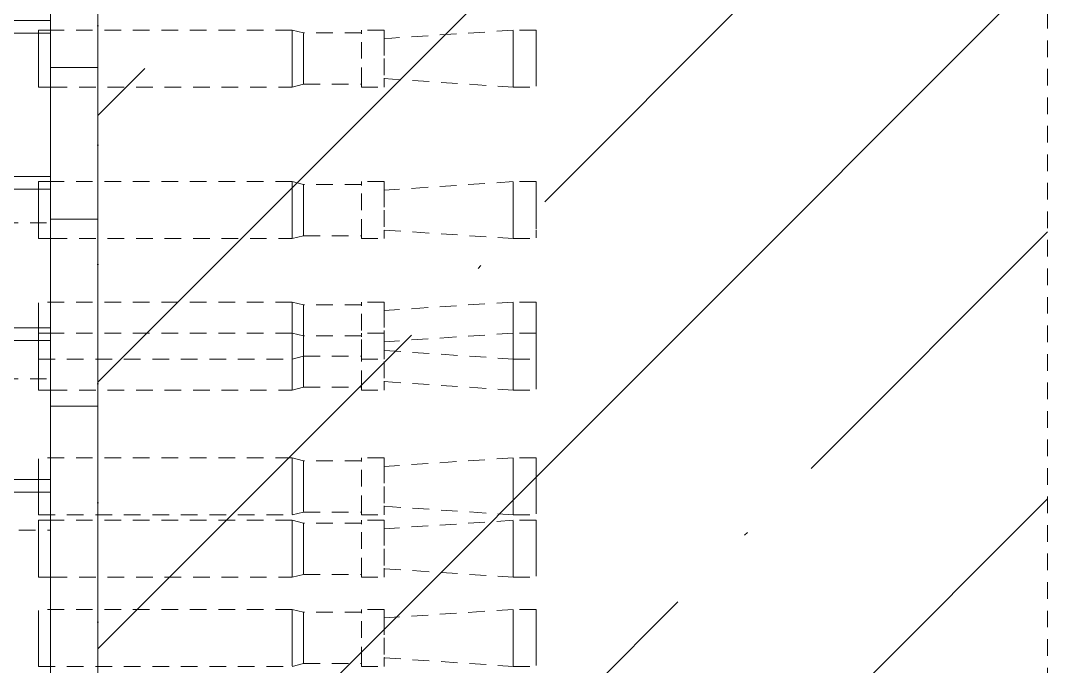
# Model space of a CAD drawing. Header units: millimetres. Extents: x 18265 to 85480, y -42500 to 14888.
# Drawn here: x 29784.1 to 30000.4, y 400.7 to 536.6 of the extents above; entities that cross this region are included whole.
import ezdxf

# ---------------------------------------------------------------- set-up
doc = ezdxf.new("R2010")
doc.units = ezdxf.units.MM
doc.linetypes.add('01 Штриховая _4 мм_', pattern=[6, 3.5, -2.5])
doc.linetypes.add('02 Штрихпунктирная _20 мм_', pattern=[25, 20, -2.5, 0, -2.5])
for name, color, linetype, lineweight in [('AF_Balki', 7, 'Continuous', 20), ('AF_Stena', 7, '01 Штриховая _4 мм_', 20), ('AF_Stena_Опалубка_Существующая', 253, 'Continuous', 20), ('KR_Detal', 7, 'Continuous', 20), ('Оси', 7, 'Continuous', 9)]:
    doc.layers.add(name, color=color, linetype=linetype, lineweight=lineweight)

# ---------------------------------------------------------------- blocks, each defined once
blk = doc.blocks.new('354_Прокат Лист _НесКаркас_РабПлоск_ - 354_Прокат Лист _НесКаркас_РабПлоск_-4002315-КР_РЗ_Км_1')
at = {"layer": 'AF_Balki'}
for p, q in [((6250, 591.4), (6240, 591.4)), ((6240, 591.4), (6240, 534.6)), ((6250, 534.59), (6250, 591.4)), ((6240, 522.61), (6240, 502.72)), ((6250, 502.71), (6250, 522.63)), ((6240, 490.73), (6240, 470.84)), ((6250, 470.83), (6250, 490.75)), ((6240, 458.85), (6240, 444.6)), ((6250, 444.59), (6250, 458.87))]:
    blk.add_line(p, q, dxfattribs=at)
blk = doc.blocks.new('354_Прокат Лист _НесКаркас_РабПлоск_ - 354_Прокат Лист _НесКаркас_РабПлоск_-V12-КР_РЗ_Км_1')
at = {"layer": 'AF_Balki'}
for p, q in [((6250, 558.61), (6240, 558.61)), ((6240, 558.61), (6240, 502.72)), ((6250, 502.71), (6250, 558.61)), ((6240, 490.73), (6240, 470.84)), ((6250, 470.83), (6250, 490.75)), ((6240, 458.85), (6240, 431.48)), ((6250, 431.46), (6250, 458.87)), ((6240, 419.49), (6240, 412.72)), ((6250, 412.71), (6250, 419.51))]:
    blk.add_line(p, q, dxfattribs=at)
blk = doc.blocks.new('354_Прокат Лист _НесКаркас_РабПлоск_ - 354_Прокат Лист _НесКаркас_РабПлоск_-V13-КР_РЗ_Км_1')
at = {"layer": 'AF_Balki'}
for p, q in [((6250, 526.73), (6240, 526.73)), ((6240, 526.73), (6240, 470.84)), ((6250, 470.83), (6250, 526.73)), ((6240, 458.85), (6240, 431.48)), ((6250, 431.46), (6250, 458.87)), ((6240, 419.49), (6240, 380.84)), ((6250, 380.83), (6250, 419.51))]:
    blk.add_line(p, q, dxfattribs=at)
blk = doc.blocks.new('354_Прокат Лист _НесКаркас_РабПлоск_ - 354_Прокат Лист _НесКаркас_РабПлоск_-V14-КР_РЗ_Км_1')
at = {"layer": 'AF_Balki'}
for p, q in [((6250, 494.85), (6240, 494.85)), ((6240, 494.85), (6240, 431.48)), ((6250, 431.46), (6250, 494.85)), ((6240, 419.49), (6240, 344.85)), ((6250, 344.85), (6250, 419.51))]:
    blk.add_line(p, q, dxfattribs=at)
blk = doc.blocks.new('354_Прокат Лист _НесКаркас_РабПлоск_ - 354_Прокат Лист _НесКаркас_РабПлоск_-V16-КР_РЗ_Км_1')
at = {"layer": 'AF_Balki'}
for p, q in [((6250, 455.48), (6240, 455.48)), ((6240, 455.48), (6240, 305.48)), ((6250, 305.48), (6250, 455.48)), ((6240, 305.48), (6250, 305.48))]:
    blk.add_line(p, q, dxfattribs=at)
blk = doc.blocks.new('253_Профиль гнутый сварной квадратный _НесКаркас_Балка_ - Балка_40х4-3872969-КР_РЗ_Км_1')
at = {"layer": 'AF_Balki'}
for p, q in [((6090, 536.62), (6240, 536.62)), ((6240, 536.62), (6240, 534.6)), ((6090, 533.94), (6237.5, 533.94)), ((6240, 522.61), (6240, 502.72))]:
    blk.add_line(p, q, dxfattribs=at)
at = {"layer": 'AF_Balki', "linetype": '01 Штриховая _4 мм_'}
for p, q in [((6240, 534.55), (6240, 533.94)), ((6237.55, 533.94), (6240, 533.94)), ((6240, 533.94), (6240, 522.66)), ((6240, 502.67), (6240, 494.03)), ((4231.71, 494.03), (6240, 494.03))]:
    blk.add_line(p, q, dxfattribs=at)
blk = doc.blocks.new('253_Профиль гнутый сварной квадратный _НесКаркас_Балка_ - Балка_40х4-3872970-КР_РЗ_Км_1')
at = {"layer": 'AF_Balki'}
for p, q in [((6090, 503.83), (6240, 503.83)), ((6240, 503.83), (6240, 502.72)), ((6090, 501.15), (6237.5, 501.15)), ((6240, 490.73), (6240, 470.84))]:
    blk.add_line(p, q, dxfattribs=at)
at = {"layer": 'AF_Balki', "linetype": '01 Штриховая _4 мм_'}
for p, q in [((6240, 502.67), (6240, 501.15)), ((6237.55, 501.15), (6240, 501.15)), ((6240, 501.15), (6240, 490.78)), ((6240, 470.79), (6240, 461.24)), ((4231.71, 461.24), (6240, 461.24))]:
    blk.add_line(p, q, dxfattribs=at)
blk = doc.blocks.new('253_Профиль гнутый сварной квадратный _НесКаркас_Балка_ - Балка_40х4-3872972-КР_РЗ_Км_1')
at = {"layer": 'AF_Balki'}
for p, q in [((6090, 440.07), (6240, 440.07)), ((6240, 440.07), (6240, 437.39)), ((6090, 437.39), (6240, 437.39)), ((6240, 437.39), (6240, 431.48)), ((6240, 419.49), (6240, 397.48))]:
    blk.add_line(p, q, dxfattribs=at)
at = {"layer": 'AF_Balki', "linetype": '01 Штриховая _4 мм_'}
blk.add_line((6240, 431.43), (6240, 419.54), dxfattribs=at)
blk = doc.blocks.new('354_Анкер клиновой _СоедНесК_РабПлоск_ - M12x120_20-V31-КР_РЗ_Км_1')
at = {"layer": 'KR_Detal', "linetype": '01 Штриховая _4 мм_', "lineweight": 9}
for p, q in [((6290.9, 477.4), (6237.5, 477.4)), ((6237.5, 471.4), (6237.5, 477.4)), ((6237.5, 477.2), (6237.5, 471.4)), ((6293.3, 476.8), (6290.9, 477.4)), ((6290.9, 471.4), (6290.9, 477.31)), ((6290.9, 477.31), (6290.9, 471.4)), ((6305.5, 476.8), (6293.3, 476.8)), ((6293.3, 471.4), (6293.3, 476.72)), ((6293.3, 476.72), (6293.3, 471.4)), ((6310.3, 477.4), (6305.5, 477.4)), ((6305.5, 471.4), (6305.5, 477.4)), ((6305.5, 477.2), (6305.5, 476.9)), ((6305.5, 476.79), (6305.5, 476.6)), ((6337.5, 477.4), (6310.3, 475.6)), ((6310.3, 477.4), (6310.3, 471.4)), ((6310.3, 475.64), (6310.3, 477.2)), ((6342.3, 477.4), (6337.5, 477.4)), ((6337.5, 471.4), (6337.5, 477.31)), ((6337.5, 477.31), (6337.5, 471.4)), ((6342.3, 477.4), (6342.3, 471.4)), ((6342.3, 471.4), (6342.3, 477.2)), ((6310.3, 475.49), (6310.3, 475.56)), ((6237.5, 471.4), (6237.5, 465.61)), ((6237.5, 465.4), (6237.5, 471.4)), ((6290.9, 471.4), (6290.9, 465.49)), ((6290.9, 465.49), (6290.9, 471.4)), ((6293.3, 471.4), (6293.3, 466.08)), ((6293.3, 466.08), (6293.3, 471.4)), ((6305.5, 465.4), (6305.5, 471.4)), ((6310.3, 471.4), (6310.3, 465.4)), ((6337.5, 471.4), (6337.5, 465.49)), ((6337.5, 465.49), (6337.5, 471.4)), ((6342.3, 471.4), (6342.3, 465.4)), ((6342.3, 465.61), (6342.3, 471.4)), ((6310.3, 467.24), (6310.3, 467.31)), ((6310.3, 467.2), (6337.5, 465.4)), ((6237.5, 465.4), (6290.9, 465.4)), ((6290.9, 465.4), (6293.3, 466)), ((6293.3, 466), (6305.5, 466)), ((6305.5, 466.2), (6305.5, 466.01)), ((6305.5, 465.9), (6305.5, 465.61)), ((6305.5, 465.4), (6310.3, 465.4)), ((6310.3, 465.61), (6310.3, 467.16)), ((6337.5, 465.4), (6342.3, 465.4))]:
    blk.add_line(p, q, dxfattribs=at)
blk = doc.blocks.new('354_Анкер клиновой _СоедНесК_РабПлоск_ - M12x120_20-V32-КР_РЗ_Км_1')
at = {"layer": 'KR_Detal', "linetype": '01 Штриховая _4 мм_', "lineweight": 9}
for p, q in [((6290.9, 477.4), (6237.5, 477.4)), ((6237.5, 471.4), (6237.5, 477.4)), ((6237.5, 477.2), (6237.5, 471.4)), ((6293.3, 476.8), (6290.9, 477.4)), ((6290.9, 471.4), (6290.9, 477.31)), ((6290.9, 477.31), (6290.9, 471.4)), ((6305.5, 476.8), (6293.3, 476.8)), ((6293.3, 471.4), (6293.3, 476.72)), ((6293.3, 476.72), (6293.3, 471.4)), ((6310.3, 477.4), (6305.5, 477.4)), ((6305.5, 476.9), (6305.5, 477.4)), ((6305.5, 477.2), (6305.5, 476.9)), ((6305.5, 471.4), (6305.5, 476.79)), ((6305.5, 476.79), (6305.5, 476.6)), ((6337.5, 477.4), (6310.3, 475.6)), ((6310.3, 477.4), (6310.3, 475.64)), ((6310.3, 475.64), (6310.3, 477.2)), ((6342.3, 477.4), (6337.5, 477.4)), ((6337.5, 471.4), (6337.5, 477.31)), ((6337.5, 477.31), (6337.5, 471.4)), ((6342.3, 477.4), (6342.3, 471.4)), ((6342.3, 471.4), (6342.3, 477.2)), ((6310.3, 475.49), (6310.3, 475.56)), ((6310.3, 475.56), (6310.3, 471.4)), ((6237.5, 471.4), (6237.5, 465.61)), ((6237.5, 465.4), (6237.5, 471.4)), ((6290.9, 471.4), (6290.9, 465.49)), ((6290.9, 465.49), (6290.9, 471.4)), ((6293.3, 471.4), (6293.3, 466.08)), ((6293.3, 466.08), (6293.3, 471.4)), ((6305.5, 466.01), (6305.5, 471.4)), ((6310.3, 471.4), (6310.3, 467.24)), ((6337.5, 471.4), (6337.5, 465.49)), ((6337.5, 465.49), (6337.5, 471.4)), ((6342.3, 471.4), (6342.3, 465.4)), ((6342.3, 465.61), (6342.3, 471.4)), ((6310.3, 467.24), (6310.3, 467.31)), ((6310.3, 467.2), (6337.5, 465.4)), ((6237.5, 465.4), (6290.9, 465.4)), ((6290.9, 465.4), (6293.3, 466)), ((6293.3, 466), (6305.5, 466)), ((6305.5, 466.2), (6305.5, 466.01)), ((6305.5, 465.9), (6305.5, 465.61)), ((6305.5, 465.4), (6305.5, 465.9)), ((6305.5, 465.4), (6310.3, 465.4)), ((6310.3, 467.16), (6310.3, 465.4)), ((6310.3, 465.61), (6310.3, 467.16)), ((6337.5, 465.4), (6342.3, 465.4))]:
    blk.add_line(p, q, dxfattribs=at)
blk = doc.blocks.new('354_Анкер клиновой _СоедНесК_РабПлоск_ - M12x120_20-V33-КР_РЗ_Км_1')
at = {"layer": 'KR_Detal', "lineweight": 9}
for p, q in [((6240, 534.61), (6237.5, 534.61)), ((6237.5, 528.61), (6237.5, 534.4)), ((6237.5, 534.4), (6237.5, 528.61)), ((6237.5, 528.61), (6237.5, 522.81)), ((6237.5, 522.81), (6237.5, 528.61)), ((6237.5, 522.61), (6240, 522.61))]:
    blk.add_line(p, q, dxfattribs=at)
at = {"layer": 'KR_Detal', "linetype": '01 Штриховая _4 мм_', "lineweight": 9}
for p, q in [((6237.5, 534.4), (6237.5, 534.61)), ((6290.9, 534.61), (6240.05, 534.61)), ((6293.3, 534.01), (6290.9, 534.61)), ((6290.9, 528.61), (6290.9, 534.52)), ((6290.9, 534.52), (6290.9, 528.61)), ((6310.3, 534.61), (6305.5, 534.61)), ((6305.5, 528.61), (6305.5, 534.61)), ((6305.5, 534.4), (6305.5, 534.1)), ((6337.5, 534.61), (6310.3, 532.81)), ((6310.3, 534.61), (6310.3, 528.61)), ((6310.3, 532.85), (6310.3, 534.4)), ((6342.3, 534.61), (6337.5, 534.61)), ((6337.5, 528.61), (6337.5, 534.52)), ((6337.5, 534.52), (6337.5, 528.61)), ((6342.3, 534.61), (6342.3, 528.61)), ((6342.3, 528.61), (6342.3, 534.4)), ((6305.5, 534.01), (6293.3, 534.01)), ((6293.3, 528.61), (6293.3, 533.93)), ((6293.3, 533.93), (6293.3, 528.61)), ((6305.5, 533.99), (6305.5, 533.8)), ((6310.3, 532.7), (6310.3, 532.77)), ((6290.9, 528.61), (6290.9, 522.7)), ((6290.9, 522.7), (6290.9, 528.61)), ((6293.3, 528.61), (6293.3, 523.29)), ((6293.3, 523.29), (6293.3, 528.61)), ((6305.5, 522.61), (6305.5, 528.61)), ((6310.3, 528.61), (6310.3, 522.61)), ((6337.5, 528.61), (6337.5, 522.7)), ((6337.5, 522.7), (6337.5, 528.61)), ((6342.3, 528.61), (6342.3, 522.61)), ((6342.3, 522.81), (6342.3, 528.61)), ((6305.5, 523.41), (6305.5, 523.22)), ((6310.3, 524.45), (6310.3, 524.52)), ((6310.3, 524.41), (6337.5, 522.61)), ((6310.3, 522.81), (6310.3, 524.37)), ((6237.5, 522.61), (6237.5, 522.81)), ((6240.05, 522.61), (6290.9, 522.61)), ((6290.9, 522.61), (6293.3, 523.21)), ((6293.3, 523.21), (6305.5, 523.21)), ((6305.5, 523.11), (6305.5, 522.81)), ((6305.5, 522.61), (6310.3, 522.61)), ((6337.5, 522.61), (6342.3, 522.61))]:
    blk.add_line(p, q, dxfattribs=at)
blk = doc.blocks.new('354_Анкер клиновой _СоедНесК_РабПлоск_ - M12x120_20-V34-КР_РЗ_Км_1')
at = {"layer": 'KR_Detal', "lineweight": 9}
for p, q in [((6240, 534.61), (6237.5, 534.61)), ((6237.5, 528.61), (6237.5, 534.61)), ((6237.5, 534.4), (6237.5, 528.61)), ((6237.5, 528.61), (6237.5, 522.81)), ((6237.5, 522.61), (6237.5, 528.61)), ((6237.5, 522.61), (6240, 522.61))]:
    blk.add_line(p, q, dxfattribs=at)
at = {"layer": 'KR_Detal', "linetype": '01 Штриховая _4 мм_', "lineweight": 9}
for p, q in [((6290.9, 534.61), (6240.05, 534.61)), ((6293.3, 534.01), (6290.9, 534.61)), ((6290.9, 528.61), (6290.9, 534.52)), ((6290.9, 534.52), (6290.9, 528.61)), ((6310.3, 534.61), (6305.5, 534.61)), ((6305.5, 534.1), (6305.5, 534.61)), ((6305.5, 534.4), (6305.5, 534.1)), ((6337.5, 534.61), (6310.3, 532.81)), ((6310.3, 534.61), (6310.3, 532.85)), ((6310.3, 532.85), (6310.3, 534.4)), ((6342.3, 534.61), (6337.5, 534.61)), ((6337.5, 528.61), (6337.5, 534.52)), ((6337.5, 534.52), (6337.5, 528.61)), ((6342.3, 534.61), (6342.3, 528.61)), ((6342.3, 528.61), (6342.3, 534.4)), ((6305.5, 534.01), (6293.3, 534.01)), ((6293.3, 528.61), (6293.3, 533.93)), ((6293.3, 533.93), (6293.3, 528.61)), ((6305.5, 528.61), (6305.5, 533.99)), ((6305.5, 533.99), (6305.5, 533.8)), ((6310.3, 532.7), (6310.3, 532.77)), ((6310.3, 532.77), (6310.3, 528.61)), ((6290.9, 528.61), (6290.9, 522.7)), ((6290.9, 522.7), (6290.9, 528.61)), ((6293.3, 528.61), (6293.3, 523.29)), ((6293.3, 523.29), (6293.3, 528.61)), ((6305.5, 523.22), (6305.5, 528.61)), ((6310.3, 528.61), (6310.3, 524.45)), ((6337.5, 528.61), (6337.5, 522.7)), ((6337.5, 522.7), (6337.5, 528.61)), ((6342.3, 528.61), (6342.3, 522.61)), ((6342.3, 522.81), (6342.3, 528.61)), ((6305.5, 523.41), (6305.5, 523.22)), ((6310.3, 524.45), (6310.3, 524.52)), ((6310.3, 524.41), (6337.5, 522.61)), ((6310.3, 524.37), (6310.3, 522.61)), ((6310.3, 522.81), (6310.3, 524.37)), ((6240.05, 522.61), (6290.9, 522.61)), ((6290.9, 522.61), (6293.3, 523.21)), ((6293.3, 523.21), (6305.5, 523.21)), ((6305.5, 523.11), (6305.5, 522.81)), ((6305.5, 522.61), (6305.5, 523.11)), ((6305.5, 522.61), (6310.3, 522.61)), ((6337.5, 522.61), (6342.3, 522.61))]:
    blk.add_line(p, q, dxfattribs=at)
blk = doc.blocks.new('354_Анкер клиновой _СоедНесК_РабПлоск_ - M12x120_20-V35-КР_РЗ_Км_1')
at = {"layer": 'KR_Detal', "linetype": '01 Штриховая _4 мм_', "lineweight": 9}
for p, q in [((6237.5, 502.52), (6237.5, 502.73)), ((6290.9, 502.73), (6240.05, 502.73)), ((6293.3, 502.13), (6290.9, 502.73)), ((6290.9, 496.73), (6290.9, 502.64)), ((6290.9, 502.64), (6290.9, 496.73)), ((6305.5, 502.13), (6293.3, 502.13)), ((6293.3, 496.73), (6293.3, 502.05)), ((6293.3, 502.05), (6293.3, 496.73)), ((6310.3, 502.73), (6305.5, 502.73)), ((6305.5, 496.73), (6305.5, 502.73)), ((6305.5, 502.52), (6305.5, 502.22)), ((6305.5, 502.11), (6305.5, 501.92)), ((6337.5, 502.73), (6310.3, 500.93)), ((6310.3, 502.73), (6310.3, 496.73)), ((6310.3, 500.97), (6310.3, 502.52)), ((6342.3, 502.73), (6337.5, 502.73)), ((6337.5, 496.73), (6337.5, 502.64)), ((6337.5, 502.64), (6337.5, 496.73)), ((6342.3, 502.73), (6342.3, 496.73)), ((6342.3, 496.73), (6342.3, 502.52)), ((6310.3, 500.82), (6310.3, 500.89)), ((6290.9, 496.73), (6290.9, 492.87)), ((6290.9, 490.82), (6290.9, 496.73)), ((6293.3, 496.73), (6293.3, 491.41)), ((6293.3, 491.41), (6293.3, 496.73)), ((6305.5, 490.73), (6305.5, 496.73)), ((6310.3, 496.73), (6310.3, 490.73)), ((6337.5, 496.73), (6337.5, 492.87)), ((6337.5, 490.82), (6337.5, 496.73)), ((6342.3, 496.73), (6342.3, 490.73)), ((6342.3, 492.71), (6342.3, 496.73)), ((6290.9, 492.7), (6290.9, 490.82)), ((6290.9, 490.73), (6293.3, 491.33)), ((6293.3, 491.33), (6305.5, 491.33)), ((6305.5, 492.84), (6305.5, 492.71)), ((6305.5, 491.53), (6305.5, 491.34)), ((6305.5, 491.23), (6305.5, 490.93)), ((6310.3, 492.53), (6337.5, 490.73)), ((6310.3, 490.93), (6310.3, 492.49)), ((6337.5, 492.7), (6337.5, 490.82)), ((6342.3, 490.93), (6342.3, 492.49)), ((6237.5, 490.73), (6237.5, 490.93)), ((6240.05, 490.73), (6290.9, 490.73)), ((6305.5, 490.73), (6310.3, 490.73)), ((6337.5, 490.73), (6342.3, 490.73))]:
    blk.add_line(p, q, dxfattribs=at)
at = {"layer": 'KR_Detal', "lineweight": 9}
for p, q in [((6237.5, 496.73), (6237.5, 502.52)), ((6237.5, 502.52), (6237.5, 496.73)), ((6240, 502.73), (6237.55, 502.73)), ((6237.5, 496.73), (6237.5, 490.93)), ((6237.5, 490.93), (6237.5, 496.73)), ((6237.55, 490.73), (6240, 490.73))]:
    blk.add_line(p, q, dxfattribs=at)
blk = doc.blocks.new('354_Анкер клиновой _СоедНесК_РабПлоск_ - M12x120_20-V36-КР_РЗ_Км_1')
at = {"layer": 'KR_Detal', "lineweight": 9}
for p, q in [((6240, 502.73), (6237.5, 502.73)), ((6237.5, 496.73), (6237.5, 502.73)), ((6237.5, 502.52), (6237.5, 496.73)), ((6237.5, 496.73), (6237.5, 490.93)), ((6237.5, 490.73), (6237.5, 496.73)), ((6237.5, 490.73), (6240, 490.73))]:
    blk.add_line(p, q, dxfattribs=at)
at = {"layer": 'KR_Detal', "linetype": '01 Штриховая _4 мм_', "lineweight": 9}
for p, q in [((6290.9, 502.73), (6240.05, 502.73)), ((6293.3, 502.13), (6290.9, 502.73)), ((6290.9, 496.73), (6290.9, 502.64)), ((6290.9, 502.64), (6290.9, 496.73)), ((6305.5, 502.13), (6293.3, 502.13)), ((6293.3, 496.73), (6293.3, 502.05)), ((6293.3, 502.05), (6293.3, 496.73)), ((6310.3, 502.73), (6305.5, 502.73)), ((6305.5, 502.22), (6305.5, 502.73)), ((6305.5, 502.52), (6305.5, 502.22)), ((6305.5, 496.73), (6305.5, 502.11)), ((6305.5, 502.11), (6305.5, 501.92)), ((6337.5, 502.73), (6310.3, 500.93)), ((6310.3, 502.73), (6310.3, 500.97)), ((6310.3, 500.97), (6310.3, 502.52)), ((6342.3, 502.73), (6337.5, 502.73)), ((6337.5, 496.73), (6337.5, 502.64)), ((6337.5, 502.64), (6337.5, 496.73)), ((6342.3, 502.73), (6342.3, 496.73)), ((6342.3, 496.73), (6342.3, 502.52)), ((6310.3, 500.82), (6310.3, 500.89)), ((6310.3, 500.89), (6310.3, 496.73)), ((6290.9, 496.73), (6290.9, 492.87)), ((6290.9, 490.82), (6290.9, 496.73)), ((6293.3, 496.73), (6293.3, 491.41)), ((6293.3, 491.41), (6293.3, 496.73)), ((6305.5, 491.34), (6305.5, 496.73)), ((6310.3, 496.73), (6310.3, 492.57)), ((6337.5, 496.73), (6337.5, 492.87)), ((6337.5, 490.82), (6337.5, 496.73)), ((6342.3, 496.73), (6342.3, 490.73)), ((6342.3, 492.71), (6342.3, 496.73)), ((6290.9, 492.7), (6290.9, 490.82)), ((6290.9, 490.73), (6293.3, 491.33)), ((6293.3, 491.33), (6305.5, 491.33)), ((6305.5, 492.84), (6305.5, 492.71)), ((6305.5, 491.53), (6305.5, 491.34)), ((6305.5, 491.23), (6305.5, 490.93)), ((6305.5, 490.73), (6305.5, 491.23)), ((6310.3, 492.53), (6337.5, 490.73)), ((6310.3, 492.49), (6310.3, 490.73)), ((6310.3, 490.93), (6310.3, 492.49)), ((6337.5, 492.7), (6337.5, 490.82)), ((6342.3, 490.93), (6342.3, 492.49)), ((6240.05, 490.73), (6290.9, 490.73)), ((6305.5, 490.73), (6310.3, 490.73)), ((6337.5, 490.73), (6342.3, 490.73))]:
    blk.add_line(p, q, dxfattribs=at)
blk = doc.blocks.new('354_Анкер клиновой _СоедНесК_РабПлоск_ - M12x120_20-V37-КР_РЗ_Км_1')
at = {"layer": 'KR_Detal', "linetype": '01 Штриховая _4 мм_', "lineweight": 9}
for p, q in [((6290.9, 412.73), (6237.5, 412.73)), ((6237.5, 406.73), (6237.5, 412.73)), ((6237.5, 412.52), (6237.5, 406.73)), ((6293.3, 412.13), (6290.9, 412.73)), ((6290.9, 406.73), (6290.9, 412.64)), ((6290.9, 412.64), (6290.9, 406.73)), ((6305.5, 412.13), (6293.3, 412.13)), ((6293.3, 406.73), (6293.3, 412.05)), ((6293.3, 412.05), (6293.3, 406.73)), ((6310.3, 412.73), (6305.5, 412.73)), ((6305.5, 406.73), (6305.5, 412.73)), ((6305.5, 412.52), (6305.5, 412.22)), ((6305.5, 412.11), (6305.5, 411.92)), ((6337.5, 412.73), (6310.3, 410.93)), ((6310.3, 412.73), (6310.3, 406.73)), ((6310.3, 410.97), (6310.3, 412.52)), ((6342.3, 412.73), (6337.5, 412.73)), ((6337.5, 406.73), (6337.5, 412.64)), ((6337.5, 412.64), (6337.5, 406.73)), ((6342.3, 412.73), (6342.3, 406.73)), ((6342.3, 406.73), (6342.3, 412.52)), ((6310.3, 410.82), (6310.3, 410.89)), ((6237.5, 406.73), (6237.5, 400.93)), ((6237.5, 400.73), (6237.5, 406.73)), ((6290.9, 406.73), (6290.9, 400.82)), ((6290.9, 400.82), (6290.9, 406.73)), ((6293.3, 406.73), (6293.3, 401.41)), ((6293.3, 401.41), (6293.3, 406.73)), ((6305.5, 400.73), (6305.5, 406.73)), ((6310.3, 407.7), (6310.3, 407.78)), ((6310.3, 406.73), (6310.3, 400.73)), ((6337.5, 406.73), (6337.5, 400.82)), ((6337.5, 400.82), (6337.5, 406.73)), ((6342.3, 406.73), (6342.3, 400.73)), ((6342.3, 400.93), (6342.3, 406.73)), ((6310.3, 402.57), (6310.3, 402.64)), ((6310.3, 402.53), (6337.5, 400.73)), ((6310.3, 400.93), (6310.3, 402.49)), ((6237.5, 400.73), (6290.9, 400.73)), ((6290.9, 400.73), (6293.3, 401.33)), ((6293.3, 401.33), (6305.5, 401.33)), ((6305.5, 401.53), (6305.5, 401.34)), ((6305.5, 401.23), (6305.5, 400.93)), ((6305.5, 400.73), (6310.3, 400.73)), ((6337.5, 400.73), (6342.3, 400.73))]:
    blk.add_line(p, q, dxfattribs=at)
blk = doc.blocks.new('354_Анкер клиновой _СоедНесК_РабПлоск_ - M12x120_20-V38-КР_РЗ_Км_1')
at = {"layer": 'KR_Detal', "linetype": '01 Штриховая _4 мм_', "lineweight": 9}
for p, q in [((6290.9, 412.73), (6237.5, 412.73)), ((6237.5, 406.73), (6237.5, 412.73)), ((6237.5, 412.52), (6237.5, 406.73)), ((6293.3, 412.13), (6290.9, 412.73)), ((6290.9, 406.73), (6290.9, 412.64)), ((6290.9, 412.64), (6290.9, 406.73)), ((6305.5, 412.13), (6293.3, 412.13)), ((6293.3, 406.73), (6293.3, 412.05)), ((6293.3, 412.05), (6293.3, 406.73)), ((6310.3, 412.73), (6305.5, 412.73)), ((6305.5, 412.22), (6305.5, 412.73)), ((6305.5, 412.52), (6305.5, 412.22)), ((6305.5, 406.73), (6305.5, 412.11)), ((6305.5, 412.11), (6305.5, 411.92)), ((6337.5, 412.73), (6310.3, 410.93)), ((6310.3, 412.73), (6310.3, 410.97)), ((6310.3, 410.97), (6310.3, 412.52)), ((6342.3, 412.73), (6337.5, 412.73)), ((6337.5, 406.73), (6337.5, 412.64)), ((6337.5, 412.64), (6337.5, 406.73)), ((6342.3, 412.73), (6342.3, 406.73)), ((6342.3, 406.73), (6342.3, 412.52)), ((6310.3, 410.82), (6310.3, 410.89)), ((6310.3, 410.89), (6310.3, 406.73)), ((6237.5, 406.73), (6237.5, 400.93)), ((6237.5, 400.73), (6237.5, 406.73)), ((6290.9, 406.73), (6290.9, 400.82)), ((6290.9, 400.82), (6290.9, 406.73)), ((6293.3, 406.73), (6293.3, 401.41)), ((6293.3, 401.41), (6293.3, 406.73)), ((6305.5, 401.34), (6305.5, 406.73)), ((6310.3, 407.7), (6310.3, 407.78)), ((6310.3, 406.73), (6310.3, 402.57)), ((6337.5, 406.73), (6337.5, 400.82)), ((6337.5, 400.82), (6337.5, 406.73)), ((6342.3, 406.73), (6342.3, 400.73)), ((6342.3, 400.93), (6342.3, 406.73)), ((6310.3, 402.57), (6310.3, 402.64)), ((6310.3, 402.53), (6337.5, 400.73)), ((6310.3, 402.49), (6310.3, 400.73)), ((6310.3, 400.93), (6310.3, 402.49)), ((6237.5, 400.73), (6290.9, 400.73)), ((6290.9, 400.73), (6293.3, 401.33)), ((6293.3, 401.33), (6305.5, 401.33)), ((6305.5, 401.53), (6305.5, 401.34)), ((6305.5, 401.23), (6305.5, 400.93)), ((6305.5, 400.73), (6305.5, 401.23)), ((6305.5, 400.73), (6310.3, 400.73)), ((6337.5, 400.73), (6342.3, 400.73))]:
    blk.add_line(p, q, dxfattribs=at)
blk = doc.blocks.new('354_Анкер клиновой _СоедНесК_РабПлоск_ - M12x120_20-V39-КР_РЗ_Км_1')
at = {"layer": 'KR_Detal', "linetype": '01 Штриховая _4 мм_', "lineweight": 9}
for p, q in [((6237.5, 470.64), (6237.5, 470.85)), ((6290.9, 470.85), (6240.05, 470.85)), ((6293.3, 470.25), (6290.9, 470.85)), ((6290.9, 464.85), (6290.9, 470.76)), ((6290.9, 470.76), (6290.9, 464.85)), ((6305.5, 470.25), (6293.3, 470.25)), ((6293.3, 464.85), (6293.3, 470.16)), ((6293.3, 470.16), (6293.3, 464.85)), ((6310.3, 470.85), (6305.5, 470.85)), ((6305.5, 464.85), (6305.5, 470.85)), ((6305.5, 470.64), (6305.5, 470.34)), ((6305.5, 470.23), (6305.5, 470.04)), ((6337.5, 470.85), (6310.3, 469.05)), ((6310.3, 470.85), (6310.3, 464.85)), ((6310.3, 469.09), (6310.3, 470.64)), ((6342.3, 470.85), (6337.5, 470.85)), ((6337.5, 464.85), (6337.5, 470.76)), ((6337.5, 470.76), (6337.5, 464.85)), ((6342.3, 470.85), (6342.3, 464.85)), ((6342.3, 464.85), (6342.3, 470.64)), ((6310.3, 468.94), (6310.3, 469.01)), ((6290.9, 464.85), (6290.9, 458.94)), ((6290.9, 458.94), (6290.9, 464.85)), ((6293.3, 464.85), (6293.3, 459.53)), ((6293.3, 459.53), (6293.3, 464.85)), ((6305.5, 458.85), (6305.5, 464.85)), ((6310.3, 464.85), (6310.3, 458.85)), ((6337.5, 464.85), (6337.5, 458.94)), ((6337.5, 458.94), (6337.5, 464.85)), ((6342.3, 464.85), (6342.3, 458.85)), ((6342.3, 459.05), (6342.3, 464.85)), ((6310.3, 460.69), (6310.3, 460.76)), ((6237.5, 458.85), (6237.5, 459.05)), ((6240.05, 458.85), (6290.9, 458.85)), ((6290.9, 458.85), (6293.3, 459.45)), ((6293.3, 459.45), (6305.5, 459.45)), ((6305.5, 459.65), (6305.5, 459.46)), ((6305.5, 459.35), (6305.5, 459.05)), ((6305.5, 458.85), (6310.3, 458.85)), ((6310.3, 460.65), (6337.5, 458.85)), ((6310.3, 459.05), (6310.3, 460.6)), ((6337.5, 458.85), (6342.3, 458.85))]:
    blk.add_line(p, q, dxfattribs=at)
at = {"layer": 'KR_Detal', "lineweight": 9}
for p, q in [((6237.5, 464.85), (6237.5, 470.64)), ((6237.5, 470.64), (6237.5, 464.85)), ((6240, 470.85), (6237.55, 470.85)), ((6237.5, 464.85), (6237.5, 459.05)), ((6237.5, 459.05), (6237.5, 464.85)), ((6237.55, 458.85), (6240, 458.85))]:
    blk.add_line(p, q, dxfattribs=at)
blk = doc.blocks.new('354_Анкер клиновой _СоедНесК_РабПлоск_ - M12x120_20-V40-КР_РЗ_Км_1')
at = {"layer": 'KR_Detal', "lineweight": 9}
for p, q in [((6240, 470.85), (6237.5, 470.85)), ((6237.5, 464.85), (6237.5, 470.85)), ((6237.5, 470.64), (6237.5, 464.85)), ((6237.5, 464.85), (6237.5, 459.05)), ((6237.5, 458.85), (6237.5, 464.85)), ((6237.5, 458.85), (6240, 458.85))]:
    blk.add_line(p, q, dxfattribs=at)
at = {"layer": 'KR_Detal', "linetype": '01 Штриховая _4 мм_', "lineweight": 9}
for p, q in [((6290.9, 470.85), (6240.05, 470.85)), ((6293.3, 470.25), (6290.9, 470.85)), ((6290.9, 464.85), (6290.9, 470.76)), ((6290.9, 470.76), (6290.9, 464.85)), ((6305.5, 470.25), (6293.3, 470.25)), ((6293.3, 464.85), (6293.3, 470.16)), ((6293.3, 470.16), (6293.3, 464.85)), ((6310.3, 470.85), (6305.5, 470.85)), ((6305.5, 470.34), (6305.5, 470.85)), ((6305.5, 470.64), (6305.5, 470.34)), ((6305.5, 464.85), (6305.5, 470.23)), ((6305.5, 470.23), (6305.5, 470.04)), ((6337.5, 470.85), (6310.3, 469.05)), ((6310.3, 470.85), (6310.3, 469.09)), ((6310.3, 469.09), (6310.3, 470.64)), ((6342.3, 470.85), (6337.5, 470.85)), ((6337.5, 464.85), (6337.5, 470.76)), ((6337.5, 470.76), (6337.5, 464.85)), ((6342.3, 470.85), (6342.3, 464.85)), ((6342.3, 464.85), (6342.3, 470.64)), ((6310.3, 468.94), (6310.3, 469.01)), ((6310.3, 469.01), (6310.3, 464.85)), ((6290.9, 464.85), (6290.9, 458.94)), ((6290.9, 458.94), (6290.9, 464.85)), ((6293.3, 464.85), (6293.3, 459.53)), ((6293.3, 459.53), (6293.3, 464.85)), ((6305.5, 459.46), (6305.5, 464.85)), ((6310.3, 464.85), (6310.3, 460.69)), ((6337.5, 464.85), (6337.5, 458.94)), ((6337.5, 458.94), (6337.5, 464.85)), ((6342.3, 464.85), (6342.3, 458.85)), ((6342.3, 459.05), (6342.3, 464.85)), ((6310.3, 460.69), (6310.3, 460.76)), ((6240.05, 458.85), (6290.9, 458.85)), ((6290.9, 458.85), (6293.3, 459.45)), ((6293.3, 459.45), (6305.5, 459.45)), ((6305.5, 459.65), (6305.5, 459.46)), ((6305.5, 459.35), (6305.5, 459.05)), ((6305.5, 458.85), (6305.5, 459.35)), ((6305.5, 458.85), (6310.3, 458.85)), ((6310.3, 460.65), (6337.5, 458.85)), ((6310.3, 460.6), (6310.3, 458.85)), ((6310.3, 459.05), (6310.3, 460.6)), ((6337.5, 458.85), (6342.3, 458.85))]:
    blk.add_line(p, q, dxfattribs=at)
blk = doc.blocks.new('354_Анкер клиновой _СоедНесК_РабПлоск_ - M12x120_20-V43-КР_РЗ_Км_1')
at = {"layer": 'KR_Detal', "linetype": '01 Штриховая _4 мм_', "lineweight": 9}
for p, q in [((6237.5, 431.28), (6237.5, 431.48)), ((6290.9, 431.48), (6240.05, 431.48)), ((6293.3, 430.88), (6290.9, 431.48)), ((6290.9, 425.48), (6290.9, 431.39)), ((6290.9, 431.39), (6290.9, 425.48)), ((6305.5, 430.88), (6293.3, 430.88)), ((6293.3, 425.48), (6293.3, 430.8)), ((6293.3, 430.8), (6293.3, 425.48)), ((6310.3, 431.48), (6305.5, 431.48)), ((6305.5, 425.48), (6305.5, 431.48)), ((6305.5, 431.28), (6305.5, 430.98)), ((6305.5, 430.87), (6305.5, 430.68)), ((6337.5, 431.48), (6310.3, 429.68)), ((6310.3, 431.48), (6310.3, 425.48)), ((6310.3, 429.73), (6310.3, 431.28)), ((6342.3, 431.48), (6337.5, 431.48)), ((6337.5, 425.48), (6337.5, 431.39)), ((6337.5, 431.39), (6337.5, 425.48)), ((6342.3, 431.48), (6342.3, 425.48)), ((6342.3, 425.48), (6342.3, 431.28)), ((6310.3, 429.58), (6310.3, 429.64)), ((6290.9, 425.48), (6290.9, 421.8)), ((6290.9, 419.58), (6290.9, 425.48)), ((6293.3, 425.48), (6293.3, 422.01)), ((6293.3, 420.17), (6293.3, 425.48)), ((6305.5, 419.48), (6305.5, 425.48)), ((6310.3, 425.48), (6310.3, 419.48)), ((6337.5, 425.48), (6337.5, 421.8)), ((6337.5, 419.58), (6337.5, 425.48)), ((6342.3, 425.48), (6342.3, 419.48)), ((6342.3, 419.69), (6342.3, 425.48)), ((6293.3, 421.79), (6293.3, 420.17)), ((6237.5, 419.48), (6237.5, 419.69)), ((6290.9, 421.63), (6290.9, 419.58)), ((6290.9, 419.48), (6293.3, 420.08)), ((6293.3, 420.08), (6305.5, 420.08)), ((6305.5, 421.75), (6305.5, 421.67)), ((6305.5, 420.29), (6305.5, 420.1)), ((6305.5, 419.99), (6305.5, 419.69)), ((6310.3, 421.33), (6310.3, 421.39)), ((6310.3, 421.28), (6337.5, 419.48)), ((6310.3, 419.69), (6310.3, 421.24)), ((6337.5, 421.63), (6337.5, 419.58)), ((6240.05, 419.48), (6290.9, 419.48)), ((6305.5, 419.48), (6310.3, 419.48)), ((6337.5, 419.48), (6342.3, 419.48))]:
    blk.add_line(p, q, dxfattribs=at)
at = {"layer": 'KR_Detal', "lineweight": 9}
for p, q in [((6237.5, 425.48), (6237.5, 431.28)), ((6237.5, 431.28), (6237.5, 425.48)), ((6240, 431.48), (6237.55, 431.48)), ((6237.5, 425.48), (6237.5, 419.69)), ((6237.5, 419.69), (6237.5, 425.48)), ((6237.55, 419.48), (6240, 419.48))]:
    blk.add_line(p, q, dxfattribs=at)
blk = doc.blocks.new('354_Анкер клиновой _СоедНесК_РабПлоск_ - M12x120_20-V44-КР_РЗ_Км_1')
at = {"layer": 'KR_Detal', "lineweight": 9}
for p, q in [((6240, 431.48), (6237.5, 431.48)), ((6237.5, 425.48), (6237.5, 431.48)), ((6237.5, 431.28), (6237.5, 425.48)), ((6237.5, 425.48), (6237.5, 419.69)), ((6237.5, 419.48), (6237.5, 425.48)), ((6237.5, 419.48), (6240, 419.48))]:
    blk.add_line(p, q, dxfattribs=at)
at = {"layer": 'KR_Detal', "linetype": '01 Штриховая _4 мм_', "lineweight": 9}
for p, q in [((6290.9, 431.48), (6240.05, 431.48)), ((6293.3, 430.88), (6290.9, 431.48)), ((6290.9, 425.48), (6290.9, 431.39)), ((6290.9, 431.39), (6290.9, 425.48)), ((6305.5, 430.88), (6293.3, 430.88)), ((6293.3, 425.48), (6293.3, 430.8)), ((6293.3, 430.8), (6293.3, 425.48)), ((6310.3, 431.48), (6305.5, 431.48)), ((6305.5, 430.98), (6305.5, 431.48)), ((6305.5, 431.28), (6305.5, 430.98)), ((6305.5, 425.48), (6305.5, 430.87)), ((6305.5, 430.87), (6305.5, 430.68)), ((6337.5, 431.48), (6310.3, 429.68)), ((6310.3, 431.48), (6310.3, 429.73)), ((6310.3, 429.73), (6310.3, 431.28)), ((6342.3, 431.48), (6337.5, 431.48)), ((6337.5, 425.48), (6337.5, 431.39)), ((6337.5, 431.39), (6337.5, 425.48)), ((6342.3, 431.48), (6342.3, 425.48)), ((6342.3, 425.48), (6342.3, 431.28)), ((6310.3, 429.58), (6310.3, 429.64)), ((6310.3, 429.64), (6310.3, 425.48)), ((6290.9, 425.48), (6290.9, 421.8)), ((6290.9, 419.58), (6290.9, 425.48)), ((6293.3, 425.48), (6293.3, 422.01)), ((6293.3, 420.17), (6293.3, 425.48)), ((6305.5, 420.1), (6305.5, 425.48)), ((6310.3, 425.48), (6310.3, 421.32)), ((6337.5, 425.48), (6337.5, 421.8)), ((6337.5, 419.58), (6337.5, 425.48)), ((6342.3, 425.48), (6342.3, 419.48)), ((6342.3, 419.69), (6342.3, 425.48)), ((6293.3, 421.79), (6293.3, 420.17)), ((6290.9, 421.63), (6290.9, 419.58)), ((6290.9, 419.48), (6293.3, 420.08)), ((6293.3, 420.08), (6305.5, 420.08)), ((6305.5, 421.75), (6305.5, 421.67)), ((6305.5, 420.29), (6305.5, 420.1)), ((6305.5, 419.99), (6305.5, 419.69)), ((6305.5, 419.48), (6305.5, 419.99)), ((6310.3, 421.32), (6310.3, 421.39)), ((6310.3, 421.28), (6337.5, 419.48)), ((6310.3, 421.24), (6310.3, 419.48)), ((6310.3, 419.69), (6310.3, 421.24)), ((6337.5, 421.63), (6337.5, 419.58)), ((6240.05, 419.48), (6290.9, 419.48)), ((6305.5, 419.48), (6310.3, 419.48)), ((6337.5, 419.48), (6342.3, 419.48))]:
    blk.add_line(p, q, dxfattribs=at)

msp = doc.modelspace()

# ---------------------------------------------------------------- hatches: boundary and pattern name
at = {"layer": 'AF_Stena', "lineweight": 9}
h = msp.add_hatch(dxfattribs=at)
h.set_pattern_fill('FP_1', color=256, style=0, pattern_type=2)
h.set_pattern_definition([(45, (27214.385, -217.18), (-56.1266, 56.1266), []), (45, (27270.51, -217.18), (-56.1266, 56.1266), [99.219, -19.844, 0.8382, -19.006])])
h.paths.add_polyline_path([(29885.7654, 18.9493), (30000.3863, 18.9493), (30000.3863, 1585.7121), (29800.3863, 1585.7121), (29800.3863, 18.9493)])

# ---------------------------------------------------------------- linework, layer by layer
at = {"layer": 'AF_Balki'}
for p, q in [((29640.3863, 471.9506), (29790.3863, 471.9506)), ((29790.3863, 471.9506), (29790.3863, 470.8425)), ((29640.3863, 469.2718), (29787.8863, 469.2718)), ((29790.3863, 458.851), (29790.3863, 431.4806))]:
    msp.add_line(p, q, dxfattribs=at)
at = {"layer": 'AF_Balki', "linetype": '01 Штриховая _4 мм_'}
for p, q in [((29790.3863, 470.793), (29790.3863, 469.2718)), ((29787.9359, 469.2718), (29790.3863, 469.2718)), ((29790.3863, 469.2718), (29790.3863, 458.9005)), ((29790.3863, 431.4311), (29790.3863, 429.3616)), ((27785.766, 429.3616), (29790.3863, 429.3616))]:
    msp.add_line(p, q, dxfattribs=at)
at = {"layer": 'AF_Stena_Опалубка_Существующая', "linetype": '01 Штриховая _4 мм_'}
for p, q in [((29800.3863, 1585.7121), (29800.3863, 18.9493)), ((30000.3863, 18.9493), (30000.3863, 1585.7121))]:
    msp.add_line(p, q, dxfattribs=at)
at = {"layer": 'Оси', "linetype": '02 Штрихпунктирная _20 мм_'}
msp.add_line((29800.3863, -164.683), (29800.3863, 1665.5816), dxfattribs=at)

# ---------------------------------------------------------------- block references
at = {"layer": 'AF_Balki'}
for name in ['354_Прокат Лист _НесКаркас_РабПлоск_ - 354_Прокат Лист _НесКаркас_РабПлоск_-4002315-КР_РЗ_Км_1', '354_Прокат Лист _НесКаркас_РабПлоск_ - 354_Прокат Лист _НесКаркас_РабПлоск_-V12-КР_РЗ_Км_1', '354_Прокат Лист _НесКаркас_РабПлоск_ - 354_Прокат Лист _НесКаркас_РабПлоск_-V13-КР_РЗ_Км_1', '354_Прокат Лист _НесКаркас_РабПлоск_ - 354_Прокат Лист _НесКаркас_РабПлоск_-V14-КР_РЗ_Км_1', '354_Прокат Лист _НесКаркас_РабПлоск_ - 354_Прокат Лист _НесКаркас_РабПлоск_-V16-КР_РЗ_Км_1']:
    msp.add_blockref(name, (23550.3863, 0), dxfattribs=at)
at = {"layer": 'AF_Balki', "linetype": '01 Штриховая _4 мм_'}
for name in ['253_Профиль гнутый сварной квадратный _НесКаркас_Балка_ - Балка_40х4-3872969-КР_РЗ_Км_1', '253_Профиль гнутый сварной квадратный _НесКаркас_Балка_ - Балка_40х4-3872970-КР_РЗ_Км_1', '253_Профиль гнутый сварной квадратный _НесКаркас_Балка_ - Балка_40х4-3872972-КР_РЗ_Км_1']:
    msp.add_blockref(name, (23550.3863, 0), dxfattribs=at)
at = {"layer": 'KR_Detal', "linetype": '01 Штриховая _4 мм_', "lineweight": 9}
for name, p in [('354_Анкер клиновой _СоедНесК_РабПлоск_ - M12x120_20-V33-КР_РЗ_Км_1', (23550.3863, 0)), ('354_Анкер клиновой _СоедНесК_РабПлоск_ - M12x120_20-V34-КР_РЗ_Км_1', (23550.3863, 0)), ('354_Анкер клиновой _СоедНесК_РабПлоск_ - M12x120_20-V35-КР_РЗ_Км_1', (23550.3863, 0)), ('354_Анкер клиновой _СоедНесК_РабПлоск_ - M12x120_20-V36-КР_РЗ_Км_1', (23550.3863, 0)), ('354_Анкер клиновой _СоедНесК_РабПлоск_ - M12x120_20-V31-КР_РЗ_Км_1', (23550.3863, 0)), ('354_Анкер клиновой _СоедНесК_РабПлоск_ - M12x120_20-V32-КР_РЗ_Км_1', (23550.3863, 0)), ('354_Анкер клиновой _СоедНесК_РабПлоск_ - M12x120_20-V39-КР_РЗ_Км_1', (23550.3863, 0)), ('354_Анкер клиновой _СоедНесК_РабПлоск_ - M12x120_20-V40-КР_РЗ_Км_1', (23550.3863, 0)), ('354_Анкер клиновой _СоедНесК_РабПлоск_ - M12x120_20-V31-КР_РЗ_Км_1', (23550.3863, -32.792)), ('354_Анкер клиновой _СоедНесК_РабПлоск_ - M12x120_20-V32-КР_РЗ_Км_1', (23550.3863, -32.792)), ('354_Анкер клиновой _СоедНесК_РабПлоск_ - M12x120_20-V43-КР_РЗ_Км_1', (23550.3863, 0)), ('354_Анкер клиновой _СоедНесК_РабПлоск_ - M12x120_20-V44-КР_РЗ_Км_1', (23550.3863, 0)), ('354_Анкер клиновой _СоедНесК_РабПлоск_ - M12x120_20-V37-КР_РЗ_Км_1', (23550.3863, 0)), ('354_Анкер клиновой _СоедНесК_РабПлоск_ - M12x120_20-V38-КР_РЗ_Км_1', (23550.3863, 0))]:
    msp.add_blockref(name, p, dxfattribs=at)

doc.saveas('drawing.dxf')
